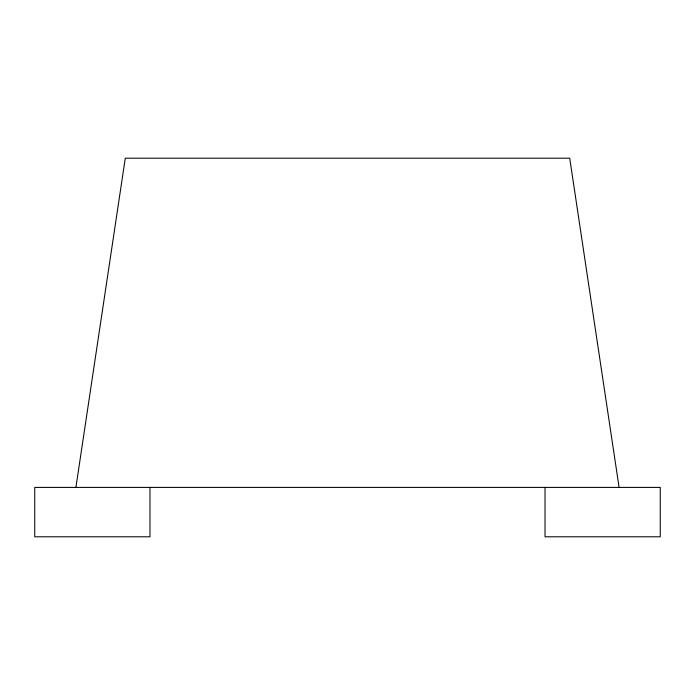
<?xml version="1.0" encoding="UTF-8"?>
<svg xmlns="http://www.w3.org/2000/svg" width="695" height="695" viewBox="0 0 695 695"><rect width="100%" height="100%" fill="white"/><g stroke="black" fill="none" stroke-linecap="round" stroke-linejoin="round"><path stroke-width="1.04" d="M75.903 487.412L125.282 158.208L569.718 158.208L619.097 487.412M545.028 487.412L545.028 536.792L660.25 536.792L660.25 487.412L34.75 487.412L34.75 536.792L149.972 536.792L149.972 487.412"/></g></svg>
